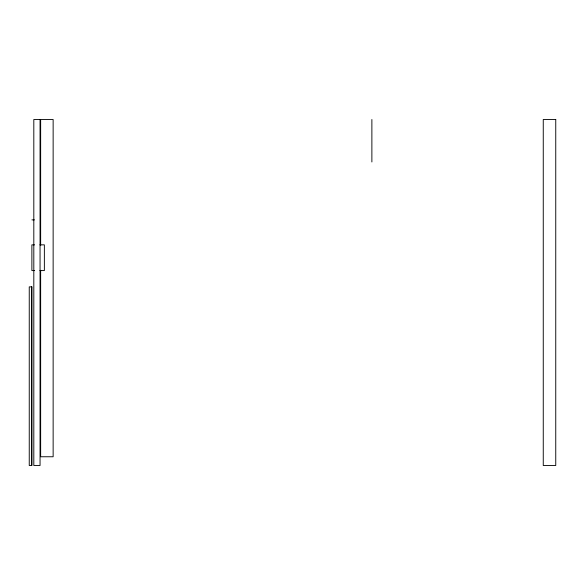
<?xml version="1.0" encoding="UTF-8"?>
<svg xmlns="http://www.w3.org/2000/svg" width="585" height="585" viewBox="0 0 585 585"><rect width="100%" height="100%" fill="white"/><g stroke="black" fill="none" stroke-linecap="round" stroke-linejoin="round"><path stroke-width="0.88" d="M31.926 219.872L34.427 219.872M34.552 244.852L31.875 244.852L31.875 270.584L34.552 270.584M39.904 244.852L44.365 244.852L44.365 270.584L39.904 270.584M371.877 119.501L371.877 161.965M40.65 245.627L40.65 119.501L53.14 119.501L53.14 456.761L40.65 456.761L40.65 270.307M31.751 286.877L31.751 465.499M40.058 119.501L33.813 119.501L33.813 465.499L40.058 465.499L40.058 119.501M555.75 119.501L543.26 119.501L543.26 465.499L555.75 465.499L555.75 119.501M31.787 286.877L29.25 286.877L29.25 465.499L31.787 465.499L31.787 286.877"/></g></svg>
